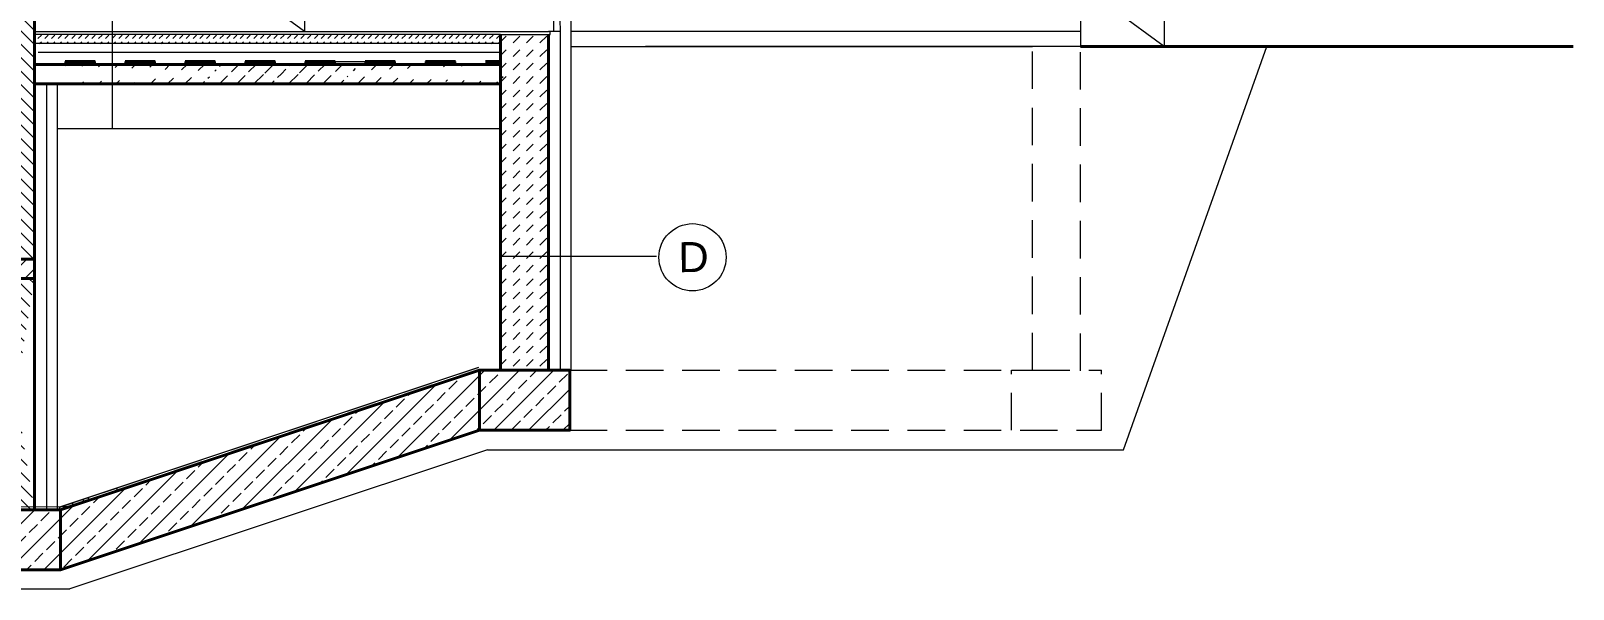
# Model space of a CAD drawing. Header units: millimetres. Extents: x -105266 to 178069, y 491 to 168574.
# Drawn here: x -75684 to -74656, y 38378 to 38751 of the extents above; entities that cross this region are included whole.
import ezdxf

# ---------------------------------------------------------------- set-up
doc = ezdxf.new("R2010")
doc.units = ezdxf.units.MM
doc.linetypes.add('HIDDENX2', pattern=[0.75, 0.5, -0.25])
for name, color, linetype, lineweight in [('A-L-W', 123, 'Continuous', 15), ('A-L-W-nad', 123, 'HIDDENX2', 15), ('A-sc murowane', 2, 'Continuous', 40), ('A-sc wykończenie', 6, 'Continuous', 18), ('A-SC-MUROWANE', 2, 'Continuous', 40), ('AVG', 123, 'Continuous', 15), ('izolacja2', 4, 'BATTING', 9), ('stolarka', 1, 'Continuous', 5), ('ściany murowane', 2, 'Continuous', 40)]:
    doc.layers.add(name, color=color, linetype=linetype, lineweight=lineweight)
doc.styles.get("Standard").update_dxf_attribs({"font": 'arial.ttf'})
doc.linetypes.add('BATTING', pattern='A,0.00254,-2.54,[134,ltypeshp.shx,S=2.54,R=0,X=-2.54,Y=0],-5.08,[134,ltypeshp.shx,S=2.54,R=180,X=2.54,Y=0],-2.54', length=10.16254)
pattern_1 = [(45, (-140315.1532811077, -9495.571406854884), (-11.4904851942814, 11.4904851942814), []), (45, (-140303.6807811076, -9495.571406854884), (-11.4904851942814, 11.4904851942814), [7.8, -3.25])]

msp = doc.modelspace()

# ---------------------------------------------------------------- hatches: boundary and pattern name
at = {"layer": 'A-L-W'}
h = msp.add_hatch(color=256, dxfattribs=at)
h.dxf.hatch_style = 1
h.paths.add_polyline_path([(-75397.84178911636, 38519.9416232384), (-75398.47424464833, 38521.83898983455), (-75385.47486887054, 38526.19795503283), (-75384.85481195498, 38524.29645556457)])
h = msp.add_hatch(color=256, dxfattribs=at)
h.dxf.hatch_style = 1
h.paths.add_polyline_path([(-75435.02456629762, 38507.57320411703), (-75435.6570218296, 38509.47057071306), (-75416.68335586853, 38515.79512603338), (-75416.05090033656, 38513.89775943734)])
h = msp.add_hatch(color=256, dxfattribs=at)
h.dxf.hatch_style = 1
h.paths.add_polyline_path([(-75472.57159712465, 38495.05752717461), (-75473.20405265663, 38496.95489377076), (-75454.23038669556, 38503.27944909107), (-75453.59793116359, 38501.38208249492)])
h = msp.add_hatch(color=256, dxfattribs=at)
h.dxf.hatch_style = 1
h.paths.add_polyline_path([(-75511.53470438274, 38482.06982475579), (-75512.16715991517, 38483.96719135183), (-75493.19349395411, 38490.29174667214), (-75492.56103842214, 38488.3943800761)])
h = msp.add_hatch(color=256, dxfattribs=at)
h.dxf.hatch_style = 1
h.paths.add_polyline_path([(-75549.79984878909, 38469.31477662014), (-75550.43230432153, 38471.2121432163), (-75531.45863836046, 38477.53669853661), (-75530.82618282849, 38475.63933194046)])
h = msp.add_hatch(color=256, dxfattribs=at)
h.dxf.hatch_style = 1
h.paths.add_polyline_path([(-75588.18129663795, 38456.52096067044), (-75588.81375216992, 38458.41832726648), (-75569.84008620886, 38464.7428825868), (-75569.20763067689, 38462.84551599076)])
h = msp.add_hatch(color=256, dxfattribs=at)
h.dxf.hatch_style = 1
h.paths.add_polyline_path([(-75626.0093539932, 38443.91160821846), (-75626.64180952517, 38445.80897481462), (-75607.66814356411, 38452.13353013493), (-75607.03568803213, 38450.23616353878)])
h = msp.add_hatch(dxfattribs=at)
h.set_pattern_fill('ANGLE', color=256)
h.set_pattern_definition([(0, (-103386.2176776861, -9239.049237297833), (0, 6.985), [5.08, -1.905]), (90, (-103386.2176776861, -9239.049237297833), (-6.985, 4.277078946022131e-16), [5.08, -1.905])])
h.paths.add_polyline_path([(-75663.95668591533, 38431.26249757783), (-75664.5891414473, 38433.15986417387), (-75645.61547548624, 38439.4844194943), (-75644.98301995426, 38437.58705289815)])
h = msp.add_hatch(color=256, dxfattribs=at)
h.dxf.hatch_style = 1
h.paths.add_polyline_path([(-75663.95668591533, 38431.26249757783), (-75664.5891414473, 38433.15986417387), (-75645.61547548624, 38439.4844194943), (-75644.98301995426, 38437.58705289815)])
at = {"layer": 'A-sc wykończenie'}
h = msp.add_hatch(dxfattribs=at)
h.set_pattern_fill('LINE', color=256, scale=2, angle=315)
h.set_pattern_definition([(315, (-103386.2176776861, -9239.049237297833), (4.490128060534578, 4.490128060534575), [])])
edge = h.paths.add_edge_path()
edge.add_line((-75706.46059389433, 38598.46226036457), (-75681.27467223743, 38598.46258937086))
edge.add_line((-75706.46860405916, 39211.65228175071), (-75706.46059389433, 38598.46226036451))
edge.add_line((-75706.46860405916, 39211.65228175071), (-75680.9674557198, 39211.65267051641))
edge.add_line((-75680.9674557198, 39211.65267051641), (-75681.27446715647, 38598.46258937348))
h = msp.add_hatch(dxfattribs=at)
h.set_pattern_fill('DASH', color=256, scale=2, angle=45)
h.set_pattern_definition([(45, (-103443.86053581, -9239.050067930817), (8.881784197001252e-16, 8.980256121069154), [6.35, -6.35])])
edge = h.paths.add_edge_path()
edge.add_line((-75370.85777755288, 38524.30080163352), (-75342.17425160363, 38524.30123891584))
edge.add_line((-75338.85091764221, 38524.30128958019), (-75338.86527904004, 38750.14095422516))
edge.add_line((-75370.85777755288, 38524.30080163352), (-75370.8712100873, 38750.14046581411))
edge.add_line((-75370.86125726739, 38750.140466447), (-75338.86527913829, 38750.1425011072))
h = msp.add_hatch(dxfattribs=at)
h.set_pattern_fill('JIS_STN_2.5', color=256, scale=6.5)
h.set_pattern_definition(pattern_1)
edge = h.paths.add_edge_path()
edge.add_line((-75681.27666174035, 38598.46258934484), (-75856.24035468951, 38598.46030377598))
edge.add_line((-75681.27666174035, 38598.46258934484), (-75681.27666045, 38585.46299683578))
edge.add_line((-75681.27666045, 38585.46299683583), (-75856.26424437316, 38585.46032915248))
edge.add_line((-75886.2043226056, 38613.46027849686), (-75856.20805251013, 38613.45554636566))
edge.add_line((-76121.47016699307, 38718.00309393067), (-75856.26424437316, 38585.46032915243))
edge.add_line((-75886.18043291729, 38628.46025654652), (-75886.2043226056, 38613.4602784968))
edge.add_line((-75886.18043291729, 38628.46025654652), (-75916.18038225753, 38628.51538660169))
edge.add_line((-75856.20805251013, 38613.45554636572), (-75856.24035468951, 38598.46030377604))
edge.add_line((-75916.15282593315, 38643.51062662773), (-75916.18038225753, 38628.51538660175))
edge.add_line((-75916.15282593315, 38643.51062662773), (-75946.1527665781, 38643.57049132588))
edge.add_line((-75946.12521025186, 38658.56573135186), (-75946.15276657764, 38643.57049132588))
edge.add_line((-75946.12521025186, 38658.56573135186), (-75976.12515089448, 38658.62559605001))
edge.add_line((-75976.0975858683, 38673.62557072357), (-75976.12515089448, 38658.62559604995))
edge.add_line((-75976.0975858683, 38673.62557072357), (-76006.09753521366, 38673.68070078061))
edge.add_line((-76006.06997018514, 38688.68067545154), (-76006.09753521412, 38673.68070078072))
edge.add_line((-76006.06997018514, 38688.68067545154), (-76036.06991953423, 38688.73580550485))
edge.add_line((-76036.04235450338, 38703.73578017835), (-76036.06991953377, 38688.73580550474))
edge.add_line((-76036.04235450338, 38703.73578017835), (-76066.04230384875, 38703.79091023073))
edge.add_line((-76066.01473882628, 38718.79088489887), (-76066.04230384922, 38703.79091023085))
edge.add_line((-76066.01473882628, 38718.79088489887), (-76096.00617047885, 38718.84599930119))
edge.add_line((-76095.98217949431, 38733.90110188328), (-76096.00617047839, 38718.84599930108))
edge.add_line((-76125.96630622374, 38740.00309393067), (-76313.22845089223, 38740.40057597189))
edge.add_line((-76125.96630622374, 38740.00309393067), (-76125.99763270488, 38733.95626042581))
edge.add_line((-76095.98217949431, 38733.90110188328), (-76125.99763270441, 38733.95626042575))
edge.add_line((-76121.47016699307, 38718.00309393067), (-76313.22818187598, 38718.00309393038))
edge.add_line((-76313.22818187598, 38718.00309393033), (-76313.2284508927, 38740.00309393033))
h = msp.add_hatch(dxfattribs=at)
h.set_pattern_fill('DASH', color=256, angle=45)
h.set_pattern_definition([(45, (-139560.0580576497, -9496.436224827063), (4.440892098500626e-16, 4.490128060534577), [3.175, -3.175])])
edge = h.paths.add_edge_path()
edge.add_line((-75681.27656521017, 38741.26554960689), (-75681.27790765531, 38748.22077028856))
edge.add_line((-75681.27790765531, 38748.22077028862), (-75370.87108276572, 38748.13827595832))
edge.add_line((-75370.87108276572, 38748.13827595826), (-75370.87108276572, 38742.13827595844))
edge.add_line((-75370.87108276572, 38742.1382759585), (-75681.2765028991, 38742.1356860379))
h = msp.add_hatch(dxfattribs=at)
h.set_pattern_fill('JIS_STN_2.5', color=256, scale=6.5)
h.set_pattern_definition(pattern_1)
edge = h.paths.add_edge_path()
edge.add_line((-75368.48216204272, 38716.36008738053), (-75370.86981080772, 38728.13614712465))
edge.add_line((-75370.86898424404, 38715.13804378804), (-75681.30006263565, 38715.14858299623))
edge.add_line((-75368.69717844037, 38728.13611441887), (-75681.27647248769, 38728.14081983805))
edge.add_line((-75681.30006005356, 38715.14858299623), (-75681.27665423715, 38728.14061423788))
h = msp.add_hatch(dxfattribs=at)
h.set_pattern_fill('LINE', color=256, scale=2, angle=315)
h.set_pattern_definition([(315, (-140315.1532811077, -9495.571406854884), (4.490128060534578, 4.490128060534575), [])])
edge = h.paths.add_edge_path()
edge.add_line((-75706.46314763438, 38431.26276426764), (-75681.27667161051, 38431.26249757812))
edge.add_line((-75681.27666045, 38585.46299683583), (-75681.27829321727, 38431.26249759529))
edge.add_line((-75706.45905780394, 38585.46261293047), (-75706.45670702841, 38431.26276436578))
edge.add_line((-75706.45905780394, 38585.46261293047), (-75681.27667160818, 38585.4629968356))
h = msp.add_hatch(dxfattribs=at)
h.set_pattern_fill('JIS_STN_2.5', color=256, scale=6.5)
h.set_pattern_definition(pattern_1)
edge = h.paths.add_edge_path()
edge.add_line((-75384.85435458014, 38484.29660802278), (-75663.95668591533, 38391.26249757783))
edge.add_line((-75663.95668591533, 38431.26249757783), (-75663.95668591533, 38391.26249757783))
edge.add_line((-75384.84241333857, 38524.30058843679), (-75663.95668591533, 38431.26249757783))
edge.add_line((-75384.85481195498, 38524.29645556457), (-75384.84241333857, 38484.30058843679))
h = msp.add_hatch(dxfattribs=at)
h.set_pattern_fill('JIS_STN_2.5', color=256, scale=6.5)
h.set_pattern_definition(pattern_1)
h.paths.add_polyline_path([(-75384.85481201785, 38524.30058824773), (-75384.84241333857, 38484.30058843679), (-75324.85421883987, 38484.29666805537), (-75324.85481200853, 38524.30150295178)])
edge = h.paths.add_edge_path()
edge.add_line((-75384.84241333857, 38484.30058843679), (-75324.85421883754, 38484.29666805537))
h = msp.add_hatch(dxfattribs=at)
h.set_pattern_fill('JIS_STN_2.5', color=256, scale=6.5)
h.set_pattern_definition(pattern_1)
edge = h.paths.add_edge_path()
edge.add_line((-75723.95668591533, 38431.26249757876), (-75663.95668591533, 38431.26249757783))
edge.add_line((-75663.95668591533, 38431.26249757783), (-75663.9566859158, 38391.26249757783))
edge.add_line((-75723.95668591533, 38391.26249757876), (-75663.9566859158, 38391.26249757783))
edge.add_line((-75723.9562002334, 38391.26249757876), (-75723.95620023293, 38431.26249757876))
at = {"layer": 'ściany murowane', "linetype": 'Continuous', "ltscale": 50}
h = msp.add_hatch(dxfattribs=at)
h.set_pattern_fill('PLASTI', color=5)
h.set_pattern_definition([(0, (-8856242.320175482, -5699957.729576696), (0, 0.25), []), (0, (-8856242.320175482, -5699957.698326696), (0, 0.25), []), (0, (-8856242.320175482, -5699957.667076696), (0, 0.25), []), (0, (-8856242.320175482, -5699957.573326696), (0, 0.25), [])])
edge = h.paths.add_edge_path()
edge.add_line((-75660.99434176015, 38728.1445039909), (-75660.99421980159, 38730.14389673971))
edge.add_line((-75660.99421980159, 38730.14389673971), (-75640.99421980159, 38730.14420163982))
edge.add_line((-75640.99421980159, 38730.14420163982), (-75640.99421980159, 38728.14389673971))
edge.add_line((-75640.99421980159, 38728.14389673971), (-75660.99421980159, 38728.14389673971))
h = msp.add_hatch(dxfattribs=at)
h.set_pattern_fill('LINE', color=5)
h.set_pattern_definition([(0, (-8856242.320175482, -5699957.729576696), (0, 0.125), [])])
edge = h.paths.add_edge_path()
edge.add_line((-75620.99421980159, 38728.14419908893), (-75620.99409784304, 38730.14359183774))
edge.add_line((-75620.99409784304, 38730.14359183774), (-75600.99409784304, 38730.14389673785))
edge.add_line((-75600.99409784304, 38730.14389673785), (-75600.99409784304, 38728.14359183774))
edge.add_line((-75600.99409784304, 38728.14359183774), (-75620.99409784304, 38728.14359183774))
h = msp.add_hatch(dxfattribs=at)
h.set_pattern_fill('LINE', color=5)
h.set_pattern_definition([(0, (-8856202.319809532, -5699957.729577061), (0, 0.125), [])])
edge = h.paths.add_edge_path()
edge.add_line((-75580.99385385143, 38728.14419872292), (-75580.99373189287, 38730.14359147173))
edge.add_line((-75580.99373189287, 38730.14359147173), (-75560.99373189287, 38730.14389637184))
edge.add_line((-75560.99373189287, 38730.14389637184), (-75560.99373189287, 38728.14359147173))
edge.add_line((-75560.99373189287, 38728.14359147173), (-75580.99373189287, 38728.14359147173))
h = msp.add_hatch(dxfattribs=at)
h.set_pattern_fill('LINE', color=5)
h.set_pattern_definition([(0, (-8856162.31956569, -5699957.736591574), (0, 0.125), [])])
edge = h.paths.add_edge_path()
edge.add_line((-75540.99361000882, 38728.1371842099), (-75540.99348805027, 38730.13657695871))
edge.add_line((-75540.99348805027, 38730.13657695871), (-75520.99348805027, 38730.13688185882))
edge.add_line((-75520.99348805027, 38730.13688185882), (-75520.99348805027, 38728.13657695871))
edge.add_line((-75520.99348805027, 38728.13657695871), (-75540.99348805027, 38728.13657695871))
h = msp.add_hatch(dxfattribs=at)
h.set_pattern_fill('LINE', color=5)
h.set_pattern_definition([(0, (-8856122.319322294, -5699957.736896483), (0, 0.125), [])])
edge = h.paths.add_edge_path()
edge.add_line((-75500.99336661326, 38728.13687930141), (-75500.9932446547, 38730.13627205022))
edge.add_line((-75500.9932446547, 38730.13627205022), (-75480.9932446547, 38730.13657695033))
edge.add_line((-75480.9932446547, 38730.13657695033), (-75480.9932446547, 38728.13627205022))
edge.add_line((-75480.9932446547, 38728.13627205022), (-75500.9932446547, 38728.13627205022))
h = msp.add_hatch(dxfattribs=at)
h.set_pattern_fill('LINE', color=5)
h.set_pattern_definition([(0, (-8856082.319199814, -5699957.742996294), (0, 0.125), [])])
edge = h.paths.add_edge_path()
edge.add_line((-75460.99324413316, 38728.13077949059), (-75460.99312217461, 38730.1301722394))
edge.add_line((-75460.99312217461, 38730.1301722394), (-75440.99312217461, 38730.13047713951))
edge.add_line((-75440.99312217461, 38730.13047713951), (-75440.99312217461, 38728.1301722394))
edge.add_line((-75440.99312217461, 38728.1301722394), (-75460.99312217461, 38728.1301722394))
h = msp.add_hatch(dxfattribs=at)
h.set_pattern_fill('LINE', color=5)
h.set_pattern_definition([(0, (-8856042.318955896, -5699957.745436212), (0, 0.125), [])])
edge = h.paths.add_edge_path()
edge.add_line((-75420.99300021605, 38728.12833957259), (-75420.9928782575, 38730.1277323214))
edge.add_line((-75420.9928782575, 38730.1277323214), (-75400.9928782575, 38730.12803722151))
edge.add_line((-75400.9928782575, 38730.12803722151), (-75400.9928782575, 38728.1277323214))
edge.add_line((-75400.9928782575, 38728.1277323214), (-75420.9928782575, 38728.1277323214))
h = msp.add_hatch(dxfattribs=at)
h.set_pattern_fill('LINE', color=5)
h.set_pattern_definition([(0, (-8856002.31859002, -5699957.726528045), (0, 0.125), [])])
edge = h.paths.add_edge_path()
edge.add_line((-75380.9926343404, 38728.14724773892), (-75380.99251238184, 38730.14664048773))
edge.add_line((-75380.99251238184, 38730.14664048773), (-75370.9926343404, 38730.14374428779))
edge.add_line((-75370.9926343404, 38730.14374428779), (-75370.86981080772, 38728.13614712465))
edge.add_line((-75370.86981080772, 38728.13614712459), (-75380.99251238184, 38728.14664048767))

# ---------------------------------------------------------------- linework, layer by layer
at = {"layer": 'A-L-W'}
for p, q in [((-75337.79092212507, 38748.14037956299), (-75337.78703122606, 38750.15537829512)), ((-75370.87108276572, 38748.1382759585), (-75338.86515181672, 38748.14031125153)), ((-75338.86515181672, 38748.14031125153), (-75337.79092212507, 38748.14037956299))]:
    msp.add_line(p, q, dxfattribs=at)
for points in [[(-75644.98301995426, 38437.58705289815), (-75645.61547548624, 38439.48441949418), (-75626.64180952517, 38445.80897481462), (-75626.0093539932, 38443.91160821846), (-75644.98301995426, 38437.58705289815)], [(-75663.95668591533, 38431.26249757783), (-75664.5891414473, 38433.15986417387), (-75645.61547548624, 38439.4844194943), (-75644.98301995426, 38437.58705289815), (-75663.95668591533, 38431.26249757783)]]:
    msp.add_lwpolyline(points, dxfattribs=at)
at = {"layer": 'A-L-W-nad', "linetype": 'HIDDENX2', "ltscale": 50}
for p, q in [((-75016.66510802854, 38524.30135296182), (-75016.66839862216, 38740.14858567902)), ((-74984.66533002138, 38523.90580100137), (-74984.6688904415, 38740.14907351196)), ((-75324.85481193496, 38524.29666805106), (-75016.665329484, 38524.30123770832)), ((-75030.66464648835, 38484.30103013002), (-75030.66552461844, 38524.3012377046)), ((-75030.6653233764, 38524.30123770832), (-75016.66532948773, 38524.30146821532)), ((-75016.66510802667, 38524.30123771158), (-74970.6653233913, 38524.30222560409)), ((-74970.6647135827, 38484.30191977475), (-74970.6653233913, 38524.30222560409)), ((-75324.85421883754, 38484.29666805537), (-74970.6647135827, 38484.30191977475)), ((-75324.85402608124, 38471.29666805688), (-74970.66452082593, 38471.30191977615))]:
    msp.add_line(p, q, dxfattribs=at)
at = {"layer": 'A-sc murowane', "linetype": 'Continuous', "ltscale": 50}
for p, q in [((-75680.9674557198, 39211.65267051641), (-75681.37689051239, 38600.46258803575)), ((-75681.27662485765, 38750.13568603784), (-75681.27667160446, 38715.13844952431)), ((-74984.66888239907, 38740.14907351208), (-74656.482984598, 38740.15907989327)), ((-75681.27663561396, 38598.46258934519), (-75856.23665322011, 38598.46030382441)), ((-75681.27666174035, 38600.46258934496), (-75681.27666045, 38585.46299683583)), ((-75681.27666045, 38585.46299683583), (-75856.26424437316, 38585.46032915243)), ((-75681.27902239535, 38585.46299679975), (-75681.27667161051, 38431.26249757806))]:
    msp.add_line(p, q, dxfattribs=at)
at = {"layer": 'A-sc wykończenie'}
for p, q in [((-75629.30352758171, 38685.13793513809), (-75629.24854510298, 38859.65919411417)), ((-75323.8646423409, 38740.12904422941), (-75016.66876043493, 38740.14857916046)), ((-75281.22178515952, 38740.14421853262), (-75274.31271065047, 38740.14465788835)), ((-75370.85684868947, 38600.27007482552), (-75267.07449195601, 38600.27674599261))]:
    msp.add_line(p, q, dxfattribs=at)
msp.add_circle((-75243.04798141096, 38599.6030346699), 22.42435855667246, dxfattribs=at)
at = {"layer": 'A-SC-MUROWANE'}
for p, q in [((-75681.2765028991, 38742.13568603784), (-75681.27662752123, 38748.14243378562)), ((-75681.27665423669, 38728.14081984085), (-75370.86995117433, 38728.1361471268)), ((-75370.86911565924, 38715.1380437828), (-75681.27667162169, 38715.12556167996)), ((-75384.85481195498, 38524.29645556457), (-75384.84241333857, 38484.30058843679)), ((-75384.84241333857, 38484.30058843679), (-75324.85421883754, 38484.29666805537))]:
    msp.add_line(p, q, dxfattribs=at)
msp.add_lwpolyline([(-75384.85481201785, 38524.30058824773), (-75384.84241333857, 38484.30058843679), (-75324.85421883987, 38484.29666805537), (-75324.85481200853, 38524.30150295178), (-75384.85481201785, 38524.30058824773)], dxfattribs=at)
at = {"layer": 'AVG', "linetype": 'Continuous', "ltscale": 50}
for p, q in [((-75501.47146642322, 38835.96690538504), (-75501.47012199761, 38750.13279151802)), ((-74928.94517142067, 38825.97717840389), (-74928.94382699506, 38740.14306453687)), ((-75501.47012199761, 38750.13279151802), (-75533.54940704742, 38773.54182965659)), ((-74928.94382699506, 38740.14306453687), (-74961.02311204487, 38763.55210267544)), ((-75323.85091767248, 38524.30224344706), (-75323.86578495681, 38758.09720678221)), ((-75370.87108276572, 38748.1382759585), (-75681.27662752123, 38748.14243378562)), ((-75370.87070105431, 38742.13568603784), (-75681.2765028991, 38742.13568603784)), ((-74956.03821318244, 38471.30213664671), (-74860.5493112595, 38740.15907989327)), ((-75370.86981080772, 38728.13614712459), (-75681.27647248769, 38728.14081983805)), ((-75660.99434176015, 38728.14359183774), (-75660.99434176015, 38730.14359183774)), ((-75660.99434176015, 38728.14359183774), (-75660.99434176015, 38730.14359183774)), ((-75640.99434176015, 38728.14359183774), (-75640.99434176015, 38730.14359183774)), ((-75370.86898424404, 38715.13804378804), (-75681.27667162169, 38715.12556167996)), ((-75666.28808632374, 38715.12616440062), (-75666.27667161237, 38431.26272625291)), ((-75370.86707650471, 38685.13796181908), (-75666.28687996112, 38685.12608240337)), ((-75385.47486887054, 38526.19795503283), (-75664.5891414473, 38433.15986417387)), ((-75379.61241919475, 38471.30119679893), (-75657.70317145038, 38378.60427938042)), ((-75379.61241919475, 38471.30119679893), (-74956.03821318244, 38471.30213664671)), ((-75664.5891414473, 38433.15986417387), (-76313.22845089177, 38433.26276427136)), ((-75796.80895268379, 38378.38672087646), (-75657.70317145038, 38378.60427938042))]:
    msp.add_line(p, q, dxfattribs=at)
at = {"layer": 'AVG'}
msp.add_line((-75681.27663487868, 38750.12072678459), (-75338.86527913829, 38750.1425011072), dxfattribs=at)
at = {"layer": 'AVG', "linetype": 'Continuous', "ltscale": 50}
for points in [[(-75660.99434176015, 38728.1445039909), (-75660.99421980159, 38730.14389673971), (-75640.99421980159, 38730.14420163982), (-75640.99421980159, 38728.14389673971), (-75660.99421980159, 38728.14389673971)], [(-75620.99421980159, 38728.14419908893), (-75620.99409784304, 38730.14359183774), (-75600.99409784304, 38730.14389673785), (-75600.99409784304, 38728.14359183774), (-75620.99409784304, 38728.14359183774)], [(-75580.99397588448, 38728.13809927904), (-75580.99385392593, 38730.13749202785), (-75560.99385392593, 38730.13779692796), (-75560.99385392593, 38728.13749202785), (-75580.99385392593, 38728.13749202785)], [(-75540.99373196738, 38728.13870908298), (-75540.99361000882, 38730.13810183179), (-75520.99361000882, 38730.1384067319), (-75520.99361000882, 38728.13810183179), (-75540.99361000882, 38728.13810183179)], [(-75500.99348805027, 38728.14419908893), (-75500.99336609172, 38730.14359183774), (-75480.99336609172, 38730.14389673785), (-75480.99336609172, 38728.14359183774), (-75500.99336609172, 38728.14359183774)], [(-75480.99336609172, 38728.13199946356), (-75480.99324413316, 38730.13139221237), (-75460.99324413316, 38730.13169711248), (-75460.99324413316, 38728.13139221237), (-75480.99324413316, 38728.13139221237)], [(-75460.99324413316, 38728.14755300504), (-75460.99312217461, 38730.14694575385), (-75440.99312217461, 38730.14725065396), (-75440.99312217461, 38728.14694575385), (-75460.99312217461, 38728.14694575385)], [(-75420.99300021605, 38728.14816280805), (-75420.9928782575, 38730.14755555686), (-75400.9928782575, 38730.14786045697), (-75400.9928782575, 38728.14755555686), (-75420.9928782575, 38728.14755555686)]]:
    msp.add_lwpolyline(points, dxfattribs=at)
at = {"layer": 'izolacja2'}
for p, q in [((-75331.28839757826, 38750.14282963787), (-75338.86528008964, 38750.15746035975)), ((-75331.41661125256, 38758.09672661663), (-75331.28839757826, 38750.14282963787))]:
    msp.add_line(p, q, dxfattribs=at)
at = {"layer": 'izolacja2', "ltscale": 0.75}
for p, q in [((-75331.28839757826, 38750.14282963787), (-75331.28495461048, 38524.3014049238)), ((-75673.16127901545, 38431.26249757795), (-75673.16089982886, 38714.65458601342))]:
    msp.add_line(p, q, dxfattribs=at)
at = {"layer": 'izolacja2', "linetype": 'BATTING', "ltscale": 0.58}
msp.add_line((-75678.78147504825, 38736.36439725549), (-75370.87033435117, 38736.36911354821), dxfattribs=at)
at = {"layer": 'stolarka', "linetype": 'Continuous', "ltscale": 50}
for p, q in [((-75335.60443902548, 39339.29194260681), (-75335.61478232473, 38750.15118375084)), ((-74984.67801641041, 39339.29739824102), (-74984.66876043865, 38740.14907351394)), ((-74984.66908285508, 38750.14630581719), (-75323.86527917368, 38750.14353237198)), ((-74984.66888239907, 38740.14907351208), (-75274.31284166241, 38740.14465788637)), ((-74984.66876043865, 38740.14907351394), (-75016.66876043493, 38740.14857916046))]:
    msp.add_line(p, q, dxfattribs=at)
at = {"layer": 'ściany murowane', "linetype": 'Continuous', "ltscale": 50}
for p, q in [((-75370.85684868947, 38524.30080164761), (-75370.87123690612, 38748.13827596047)), ((-75338.85091764221, 38524.30128958019), (-75338.86515181672, 38748.14031125153)), ((-75384.84241333857, 38524.30058843679), (-75663.95668591533, 38431.26249757783)), ((-75384.85435458014, 38484.29660802278), (-75663.95668591533, 38391.26249757783)), ((-75723.95668591533, 38431.26249757876), (-75663.95668591533, 38431.26249757783)), ((-75663.95668591533, 38431.26249757783), (-75663.95668591533, 38391.26249757783)), ((-75723.9566859158, 38391.26249757876), (-75663.9566859158, 38391.26249757783))]:
    msp.add_line(p, q, dxfattribs=at)

# ---------------------------------------------------------------- texts
at = {"layer": 'stolarka', "linetype": 'Continuous', "ltscale": 50, "insert": (-75252.54519307913, 38609.6554202207), "char_height": 20, "attachment_point": 1, "rotation": 0.4888016115519233}
msp.add_mtext_dynamic_manual_height_columns('D', width=21.24681209772825, gutter_width=12.5, heights=[0], dxfattribs=at)

doc.saveas('drawing.dxf')
